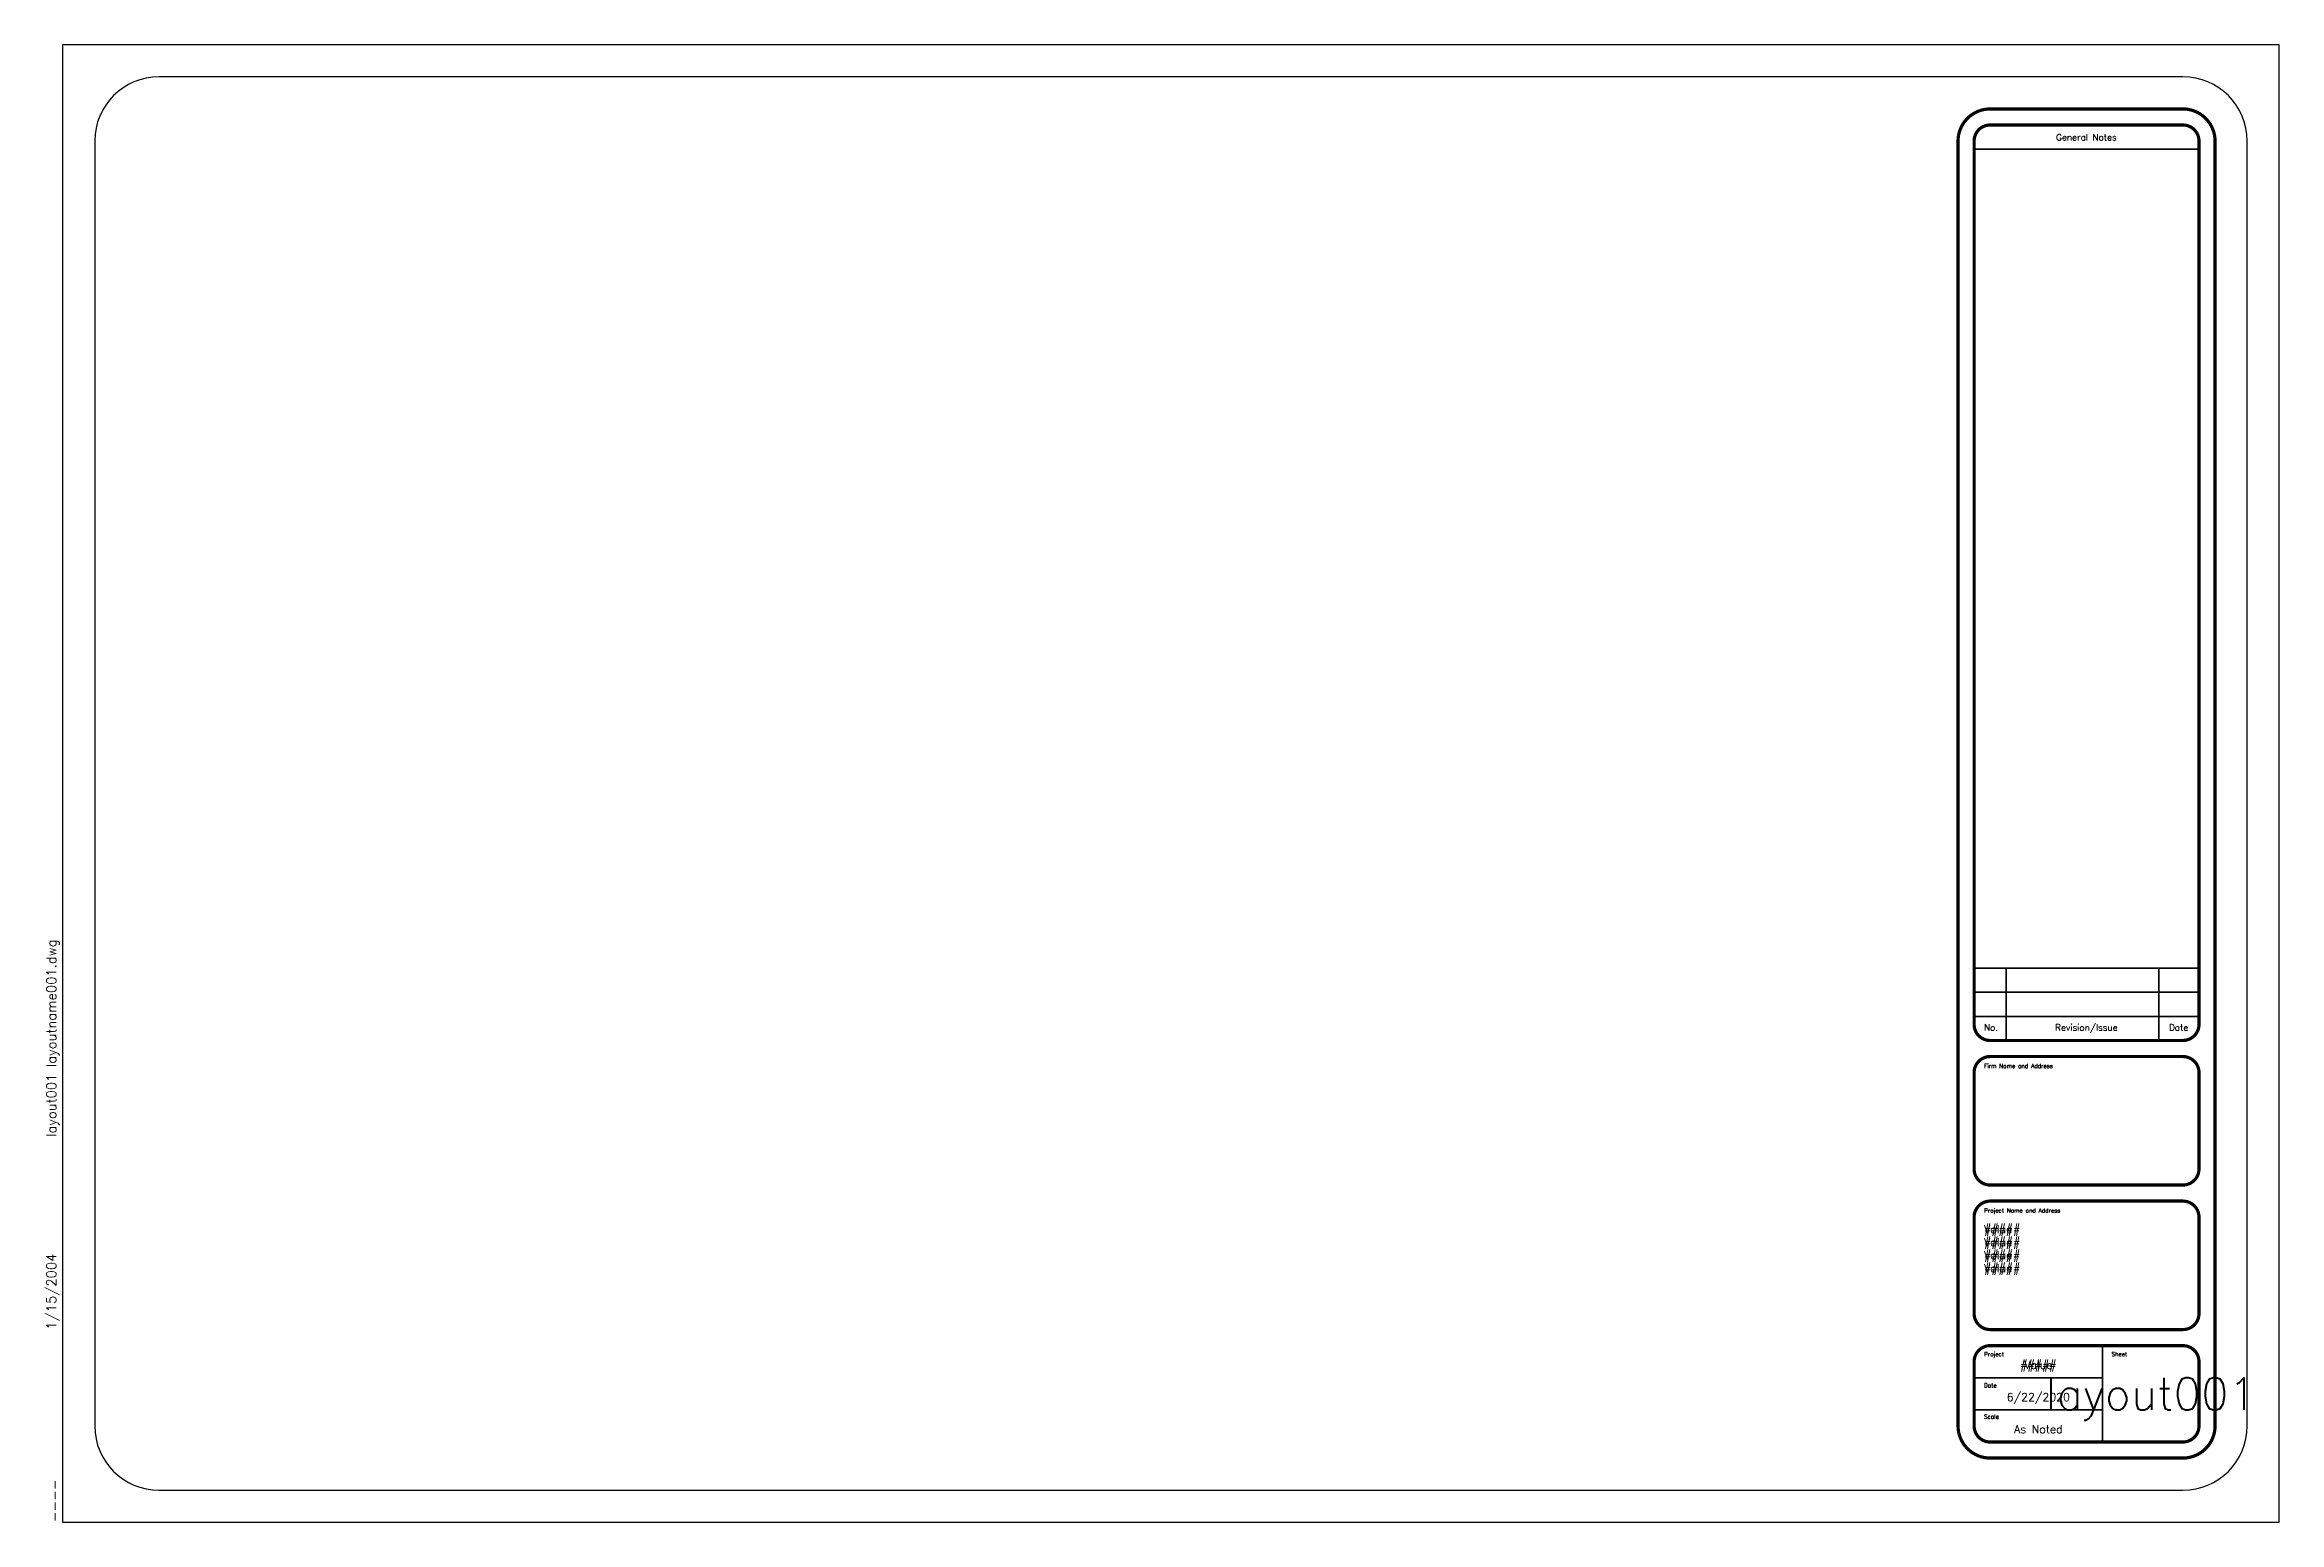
# Paper-space layout 'layout001 layoutname001' of a CAD drawing. Header units: inches. Extents: x -0.3 to 34.5, y 0 to 23.
import ezdxf
from ezdxf.enums import TextEntityAlignment as Align

# ---------------------------------------------------------------- set-up
doc = ezdxf.new("R2010")
doc.units = ezdxf.units.IN
doc.header["$MEASUREMENT"] = 0
doc.layers.add('Title Block', color=7, linetype='Continuous')
doc.styles.add('Roman', font='romans')

# ---------------------------------------------------------------- blocks, each defined once
blk = doc.blocks.new('Title Block')
at = {"layer": 'Title Block'}
for p, q in [((34.5, 23), (0, 23)), ((0, 23), (0, 0)), ((34.5, 0), (34.5, 23)), ((33, 22.5), (1.5, 22.5)), ((0.5, 21.5), (0.5, 1.5)), ((34, 1.5), (34, 21.5)), ((1.5, 0.5), (33, 0.5)), ((0, 0), (34.5, 0))]:
    blk.add_line(p, q, dxfattribs=at)
at = {"layer": 'Title Block', "const_width": 0.05}
for points in [[(30, 1), (33, 1, 0.414214), (33.5, 1.5), (33.5, 21.5, 0.414214), (33, 22), (30, 22, 0.414214), (29.5, 21.5), (29.5, 1.5, 0.414214)], [(30, 7.5), (33, 7.5, 0.414214), (33.25, 7.75), (33.25, 21.5, 0.414214), (33, 21.75), (30, 21.75, 0.414214), (29.75, 21.5), (29.75, 7.75, 0.414214)], [(30, 5.25), (33, 5.25, 0.414214), (33.25, 5.5), (33.25, 7, 0.414214), (33, 7.25), (30, 7.25, 0.414214), (29.75, 7), (29.75, 5.5, 0.414214)], [(30, 3), (33, 3, 0.414214), (33.25, 3.25), (33.25, 4.75, 0.414214), (33, 5), (30, 5, 0.414214), (29.75, 4.75), (29.75, 3.25, 0.414214)], [(30, 1.25), (33, 1.25, 0.414214), (33.25, 1.5), (33.25, 2.5, 0.414214), (33, 2.75), (30, 2.75, 0.414214), (29.75, 2.5), (29.75, 1.5, 0.414214)]]:
    blk.add_lwpolyline(points, format="xyb", close=True, dxfattribs=at)
at = {"layer": 'Title Block', "const_width": 0.025}
for points in [[(29.75, 21.375), (33.25, 21.375)], [(29.75, 8.625), (33.25, 8.625)], [(30.25, 7.5), (30.25, 8.625)], [(32.625, 7.5), (32.625, 8.625)], [(29.75, 8.25), (33.25, 8.25)], [(29.75, 7.875), (33.25, 7.875)], [(31.75, 1.25), (31.75, 2.75)], [(29.75, 2.25), (31.75, 2.25)], [(29.75, 1.75), (31.75, 1.75)]]:
    blk.add_lwpolyline(points, dxfattribs=at)
at = {"layer": 'Title Block'}
for centre, start, end in [((1.5, 21.5), 90, 180), ((33, 21.5), 0, 90), ((1.5, 1.5), 180, 270), ((33, 1.5), 270, 0)]:
    blk.add_arc(centre, 1, start, end, dxfattribs=at)
at = {"layer": 'Title Block', "style": 'Roman'}
for s, p in [('General Notes', (31.498, 21.558)), ('No.', (30.014, 7.703)), ('Revision/Issue', (31.498, 7.703)), ('Date', (32.934, 7.703))]:
    blk.add_text(s, height=0.1, dxfattribs=at).set_placement(p, align=Align.MIDDLE_CENTER)
for s, p in [('Firm Name and Address', (29.905, 7.071)), ('Project Name and Address', (29.905, 4.821)), ('Project', (29.905, 2.585)), ('Sheet', (31.89, 2.585)), ('Date', (29.905, 2.099)), ('Scale', (29.905, 1.613))]:
    blk.add_text(s, height=0.065, dxfattribs=at).set_placement(p)
at = {"layer": 'Title Block', "color": 0, "style": 'Roman', "flags": 8}
for tag, p in [('PROJECTNAME', (29.905, 4.502)), ('PROJECTADDRESS1', (29.905, 4.3)), ('PROJECTADDRESS2', (29.905, 4.098)), ('PROJECTADDRESS3', (29.905, 3.895))]:
    blk.add_attdef(tag, p, '', height=0.125, dxfattribs=at)
at = {"layer": 'Title Block', "style": 'Roman', "flags": 8}
for tag, height, p in [('PROJECTNAME', 0.125, (30.75, 2.45)), ('SHEETNO', 0.5, (32.5, 2)), ('DATE', 0.125, (30.75, 1.95))]:
    blk.add_attdef(tag, text='', height=height, dxfattribs=at).set_placement(p, align=Align.MIDDLE_CENTER)
at = {"layer": 'Title Block', "style": 'Roman'}
blk.add_attdef('SCALE', text='', height=0.125, dxfattribs=at).set_placement((30.75, 1.45), align=Align.MIDDLE_CENTER)

psp = doc.layouts.new('layout001 layoutname001')

# ---------------------------------------------------------------- block references
ref = psp.add_blockref('Title Block', (0, 0))
ref.add_attrib('PROJECTNAME', 'Value', (29.905, 4.502), dxfattribs={"layer": 'Title Block', "color": 0, "height": 0.125, "style": 'Roman'})
ref.add_attrib('PROJECTADDRESS1', 'Value', (29.905, 4.3), dxfattribs={"layer": 'Title Block', "color": 0, "height": 0.125, "style": 'Roman'})
ref.add_attrib('PROJECTADDRESS2', 'Value', (29.905, 4.098), dxfattribs={"layer": 'Title Block', "color": 0, "height": 0.125, "style": 'Roman'})
ref.add_attrib('PROJECTADDRESS3', 'Value', (29.905, 3.895), dxfattribs={"layer": 'Title Block', "color": 0, "height": 0.125, "style": 'Roman'})
ref.add_attrib('PROJECTNAME', 'Value', dxfattribs={"layer": 'Title Block', "height": 0.125, "style": 'Roman'}).set_placement((30.75, 2.45), align=Align.MIDDLE_CENTER)
ref.add_attrib('DATE', '6/22/2020', dxfattribs={"layer": 'Title Block', "height": 0.125, "style": 'Roman'}).set_placement((30.75, 1.95), align=Align.MIDDLE_CENTER)
ref.add_attrib('SCALE', 'As Noted', dxfattribs={"layer": 'Title Block', "height": 0.125, "style": 'Roman'}).set_placement((30.75, 1.45), align=Align.MIDDLE_CENTER)
ref.add_attrib('SHEETNO', 'layout001', dxfattribs={"layer": 'Title Block', "height": 0.5, "style": 'Roman'}).set_placement((32.5, 2), align=Align.MIDDLE_CENTER)
ref = psp.add_blockref('Title Block', (0, 0))
ref.add_attrib('PROJECTNAME', '#####', (29.905, 4.502), dxfattribs={"layer": 'Title Block', "color": 0, "height": 0.125, "style": 'Roman'})
ref.add_attrib('PROJECTADDRESS1', '#####', (29.905, 4.3), dxfattribs={"layer": 'Title Block', "color": 0, "height": 0.125, "style": 'Roman'})
ref.add_attrib('PROJECTADDRESS2', '#####', (29.905, 4.098), dxfattribs={"layer": 'Title Block', "color": 0, "height": 0.125, "style": 'Roman'})
ref.add_attrib('PROJECTADDRESS3', '#####', (29.905, 3.895), dxfattribs={"layer": 'Title Block', "color": 0, "height": 0.125, "style": 'Roman'})
ref.add_attrib('PROJECTNAME', '#####', dxfattribs={"layer": 'Title Block', "height": 0.125, "style": 'Roman'}).set_placement((30.75, 2.45), align=Align.MIDDLE_CENTER)
ref.add_attrib('DATE', '6/22/2020', dxfattribs={"layer": 'Title Block', "height": 0.125, "style": 'Roman'}).set_placement((30.75, 1.95), align=Align.MIDDLE_CENTER)
ref.add_attrib('SCALE', 'As Noted', dxfattribs={"layer": 'Title Block', "height": 0.125, "style": 'Roman'}).set_placement((30.75, 1.45), align=Align.MIDDLE_CENTER)
ref.add_attrib('SHEETNO', 'layout001', dxfattribs={"layer": 'Title Block', "height": 0.5, "style": 'Roman'}).set_placement((32.5, 2), align=Align.MIDDLE_CENTER)
ref = psp.add_blockref('Title Block', (0, 0))
ref.add_attrib('PROJECTNAME', '#####', (29.905, 4.502), dxfattribs={"layer": 'Title Block', "color": 0, "height": 0.125, "style": 'Roman'})
ref.add_attrib('PROJECTADDRESS1', '#####', (29.905, 4.3), dxfattribs={"layer": 'Title Block', "color": 0, "height": 0.125, "style": 'Roman'})
ref.add_attrib('PROJECTADDRESS2', '#####', (29.905, 4.098), dxfattribs={"layer": 'Title Block', "color": 0, "height": 0.125, "style": 'Roman'})
ref.add_attrib('PROJECTADDRESS3', '#####', (29.905, 3.895), dxfattribs={"layer": 'Title Block', "color": 0, "height": 0.125, "style": 'Roman'})
ref.add_attrib('PROJECTNAME', '#####', dxfattribs={"layer": 'Title Block', "height": 0.125, "style": 'Roman'}).set_placement((30.75, 2.45), align=Align.MIDDLE_CENTER)
ref.add_attrib('DATE', '6/22/2020', dxfattribs={"layer": 'Title Block', "height": 0.125, "style": 'Roman'}).set_placement((30.75, 1.95), align=Align.MIDDLE_CENTER)
ref.add_attrib('SCALE', 'As Noted', dxfattribs={"layer": 'Title Block', "height": 0.125, "style": 'Roman'}).set_placement((30.75, 1.45), align=Align.MIDDLE_CENTER)
ref.add_attrib('SHEETNO', 'layout001', dxfattribs={"layer": 'Title Block', "height": 0.5, "style": 'Roman'}).set_placement((32.5, 2), align=Align.MIDDLE_CENTER)

# ---------------------------------------------------------------- texts
at = {"layer": 'Title Block', "color": 0, "char_height": 0.15, "attachment_point": 7, "rotation": 90, "style": 'Roman'}
for s, insert, width in [('layout001 layoutname001.dwg', (-0.05, 6), 5.93), ('1/15/2004', (-0.05, 3), 2.57515), ('----', (-0.05, 0), 2.73005)]:
    psp.add_mtext(s, dxfattribs=dict(at, insert=insert, width=width))

doc.saveas('drawing.dxf')
